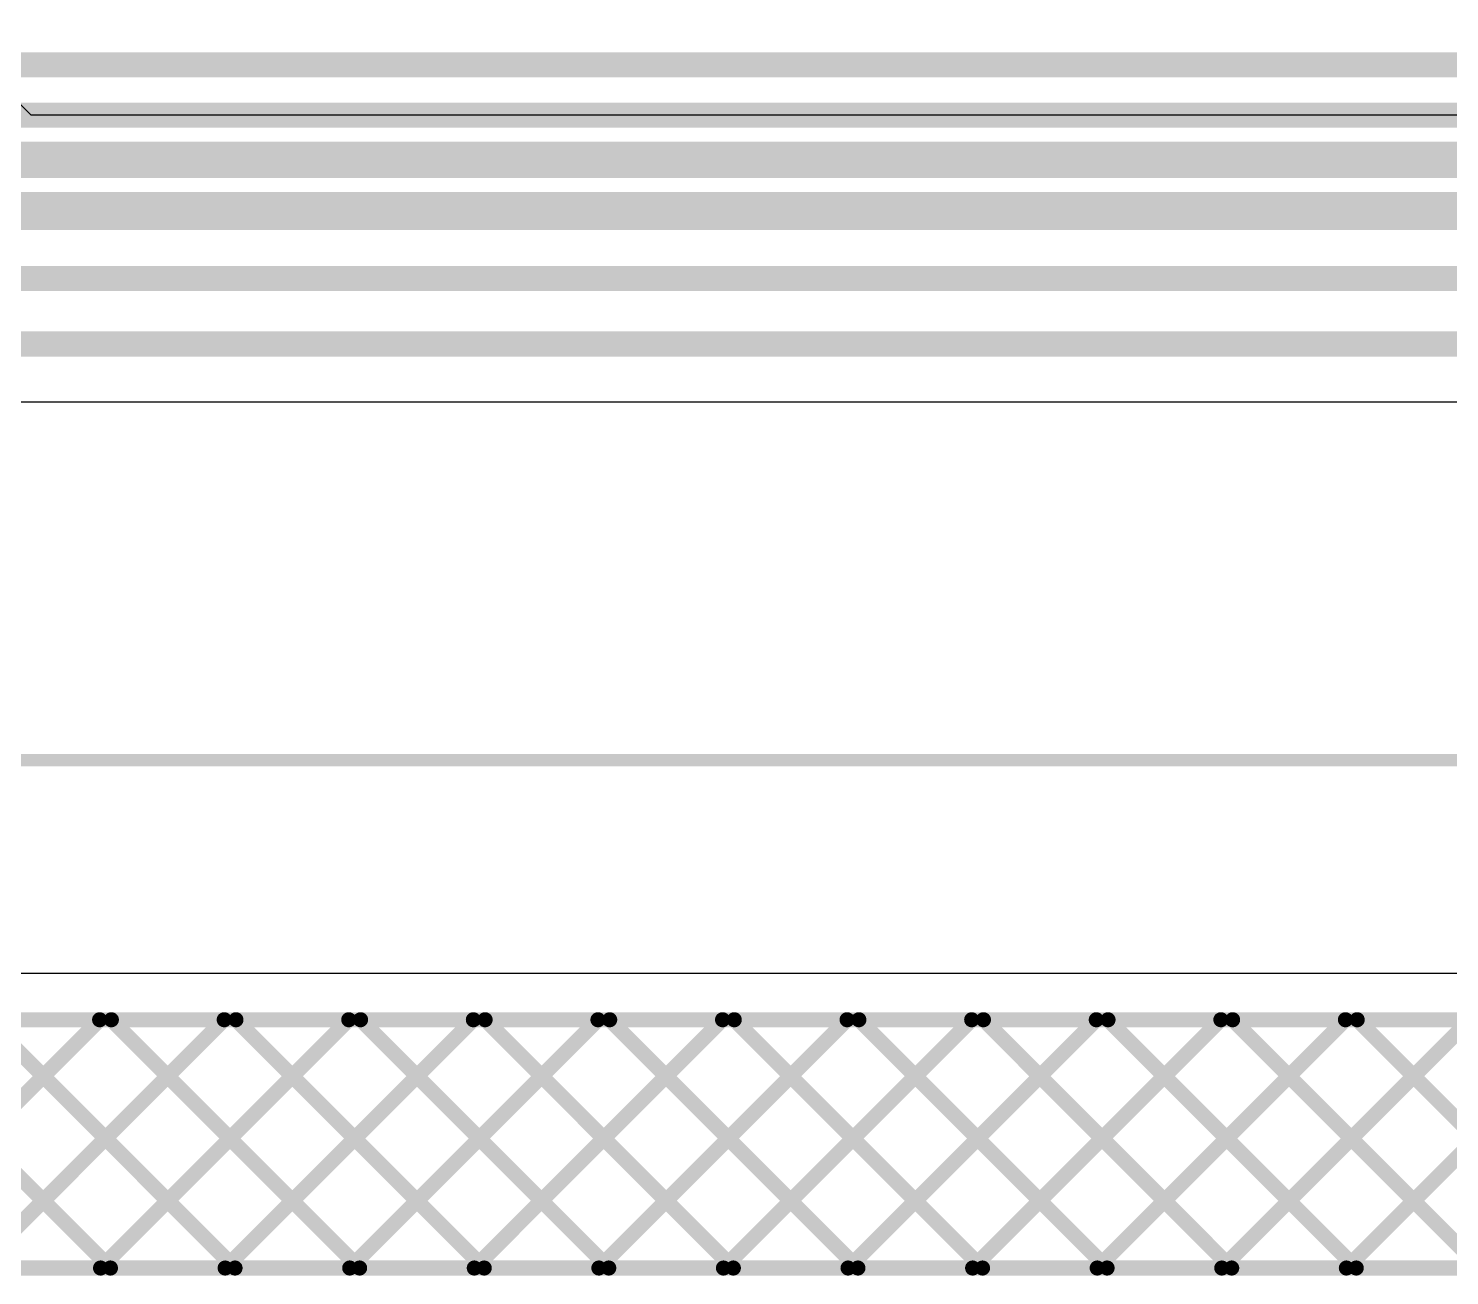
# Model space of a CAD drawing. Header units: inches. Extents: x 0 to 212, y 0 to 208.
# Drawn here: x 3.668 to 4.233, y 1.92 to 2.415 of the extents above; entities that cross this region are included whole.
import ezdxf

# ---------------------------------------------------------------- set-up
doc = ezdxf.new("R2010")
doc.units = ezdxf.units.IN
doc.header["$MEASUREMENT"] = 0
for name, color, linetype in [('Bottom Layer', 5, 'Continuous'), ('Bottom Overlay', 54, 'Continuous'), ('Top Layer', 1, 'Continuous'), ('Top Overlay', 2, 'Continuous')]:
    doc.layers.add(name, color=color, linetype=linetype)

# ---------------------------------------------------------------- blocks, each defined once
blk = doc.blocks.new('G4A_1A_PE_DC24_94')
at = {"layer": 'Top Overlay', "const_width": 0.005}
for points in [[(-0.6004, 0.32481), (0.60039, 0.32481)], [(-0.60036, 0.15689), (0.60039, 0.15689)]]:
    blk.add_lwpolyline(points, dxfattribs=at)

msp = doc.modelspace()

# ---------------------------------------------------------------- linework, layer by layer
at = {"layer": 'Bottom Layer'}
for p, q in [((3.66913, 2.38102), (3.63471, 2.41544)), ((5.76, 2.38102), (3.66913, 2.38102)), ((3.62092, 2.26706), (5.02865, 2.26706)), ((7.585, 2.04), (-0.12, 2.04))]:
    msp.add_line(p, q, dxfattribs=at)
for points, const_width in [([(3.65095, 2.36542), (6.7387, 2.36542)], 0.01), ([(3.10159, 2.34292), (5.10302, 2.34292)], 0.015)]:
    msp.add_lwpolyline(points, dxfattribs=dict(at, const_width=const_width))
at = {"layer": 'Bottom Overlay', "const_width": 0.006}
for points in [[(-0.122, 2.02163), (8.075, 2.02163)], [(3.59768, 1.923), (3.69631, 2.02163)], [(3.60198, 2.02163), (3.7006, 1.923)], [(3.64718, 1.923), (3.74581, 2.02163)], [(3.65147, 2.02163), (3.7501, 1.923)], [(3.69668, 1.923), (3.7953, 2.02163)], [(3.70097, 2.02163), (3.7996, 1.923)], [(3.74618, 1.923), (3.8448, 2.02163)], [(3.75047, 2.02163), (3.8491, 1.923)], [(3.79567, 1.923), (3.8943, 2.02163)], [(3.79997, 2.02163), (3.89859, 1.923)], [(3.84517, 1.923), (3.9438, 2.02163)], [(3.84946, 2.02163), (3.94809, 1.923)], [(3.89467, 1.923), (3.99329, 2.02163)], [(3.89896, 2.02163), (3.99759, 1.923)], [(3.94417, 1.923), (4.04279, 2.02163)], [(3.94846, 2.02163), (4.04709, 1.923)], [(3.99366, 1.923), (4.09229, 2.02163)], [(3.99796, 2.02163), (4.09658, 1.923)], [(4.04316, 1.923), (4.14179, 2.02163)], [(4.04745, 2.02163), (4.14608, 1.923)], [(4.09266, 1.923), (4.19128, 2.02163)], [(4.09695, 2.02163), (4.19558, 1.923)], [(4.14216, 1.923), (4.24078, 2.02163)], [(4.14645, 2.02163), (4.24508, 1.923)], [(4.19165, 1.923), (4.29028, 2.02163)], [(4.19595, 2.02163), (4.29457, 1.923)], [(-0.122, 1.923), (8.075, 1.923)]]:
    msp.add_lwpolyline(points, dxfattribs=at)
at = {"layer": 'Bottom Overlay', "const_width": 0.003}
for points in [[(3.69481, 2.02163, 1), (3.69781, 2.02163, 1)], [(3.69947, 2.02163, 1), (3.70247, 2.02163, 1)], [(3.74431, 2.02163, 1), (3.74731, 2.02163, 1)], [(3.74897, 2.02163, 1), (3.75197, 2.02163, 1)], [(3.7938, 2.02163, 1), (3.7968, 2.02163, 1)], [(3.79847, 2.02163, 1), (3.80147, 2.02163, 1)], [(3.8433, 2.02163, 1), (3.8463, 2.02163, 1)], [(3.84796, 2.02163, 1), (3.85096, 2.02163, 1)], [(3.8928, 2.02163, 1), (3.8958, 2.02163, 1)], [(3.89746, 2.02163, 1), (3.90046, 2.02163, 1)], [(3.9423, 2.02163, 1), (3.9453, 2.02163, 1)], [(3.94696, 2.02163, 1), (3.94996, 2.02163, 1)], [(3.99179, 2.02163, 1), (3.99479, 2.02163, 1)], [(3.99646, 2.02163, 1), (3.99946, 2.02163, 1)], [(4.04129, 2.02163, 1), (4.04429, 2.02163, 1)], [(4.04595, 2.02163, 1), (4.04895, 2.02163, 1)], [(4.09079, 2.02163, 1), (4.09379, 2.02163, 1)], [(4.09545, 2.02163, 1), (4.09845, 2.02163, 1)], [(4.14029, 2.02163, 1), (4.14329, 2.02163, 1)], [(4.14495, 2.02163, 1), (4.14795, 2.02163, 1)], [(4.18978, 2.02163, 1), (4.19278, 2.02163, 1)], [(4.19445, 2.02163, 1), (4.19745, 2.02163, 1)], [(3.69518, 1.923, 1), (3.69818, 1.923, 1)], [(3.6991, 1.923, 1), (3.7021, 1.923, 1)], [(3.74468, 1.923, 1), (3.74768, 1.923, 1)], [(3.7486, 1.923, 1), (3.7516, 1.923, 1)], [(3.79417, 1.923, 1), (3.79717, 1.923, 1)], [(3.7981, 1.923, 1), (3.8011, 1.923, 1)], [(3.84367, 1.923, 1), (3.84667, 1.923, 1)], [(3.8476, 1.923, 1), (3.8506, 1.923, 1)], [(3.89317, 1.923, 1), (3.89617, 1.923, 1)], [(3.89709, 1.923, 1), (3.90009, 1.923, 1)], [(3.94267, 1.923, 1), (3.94567, 1.923, 1)], [(3.94659, 1.923, 1), (3.94959, 1.923, 1)], [(3.99216, 1.923, 1), (3.99516, 1.923, 1)], [(3.99609, 1.923, 1), (3.99909, 1.923, 1)], [(4.04166, 1.923, 1), (4.04466, 1.923, 1)], [(4.04559, 1.923, 1), (4.04859, 1.923, 1)], [(4.09116, 1.923, 1), (4.09416, 1.923, 1)], [(4.09508, 1.923, 1), (4.09808, 1.923, 1)], [(4.14066, 1.923, 1), (4.14366, 1.923, 1)], [(4.14458, 1.923, 1), (4.14758, 1.923, 1)], [(4.19015, 1.923, 1), (4.19315, 1.923, 1)], [(4.19408, 1.923, 1), (4.19708, 1.923, 1)]]:
    msp.add_lwpolyline(points, format="xyb", close=True, dxfattribs=at)
at = {"layer": 'Top Layer', "const_width": 0.01}
for points in [[(2.40276, 2.40096), (4.27905, 2.40096)], [(2.25633, 2.38096), (4.31816, 2.38096)], [(2.24804, 2.36096), (5.04973, 2.36096)], [(3.52748, 2.31611), (5.07615, 2.31611)], [(2.02019, 2.29005), (5.08445, 2.29005)]]:
    msp.add_lwpolyline(points, dxfattribs=at)

# ---------------------------------------------------------------- block references
msp.add_blockref('G4A_1A_PE_DC24_94', (4.00037, 1.96785))

doc.saveas('drawing.dxf')
